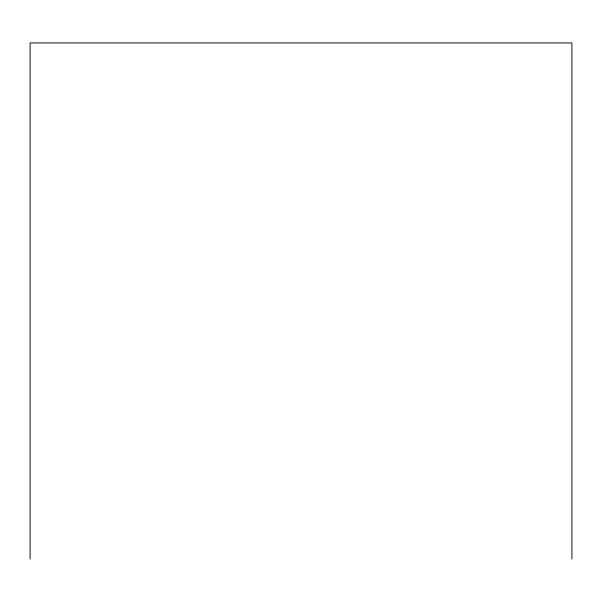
<?xml version="1.0" encoding="UTF-8"?>
<svg xmlns="http://www.w3.org/2000/svg" width="602" height="602" viewBox="0 0 602 602"><rect width="100%" height="100%" fill="white"/><g stroke="black" fill="none" stroke-linecap="round" stroke-linejoin="round"><path stroke-width="0.9" d="M571.9 559.055L571.9 42.945L30.1 42.945L30.1 559.055"/></g></svg>
